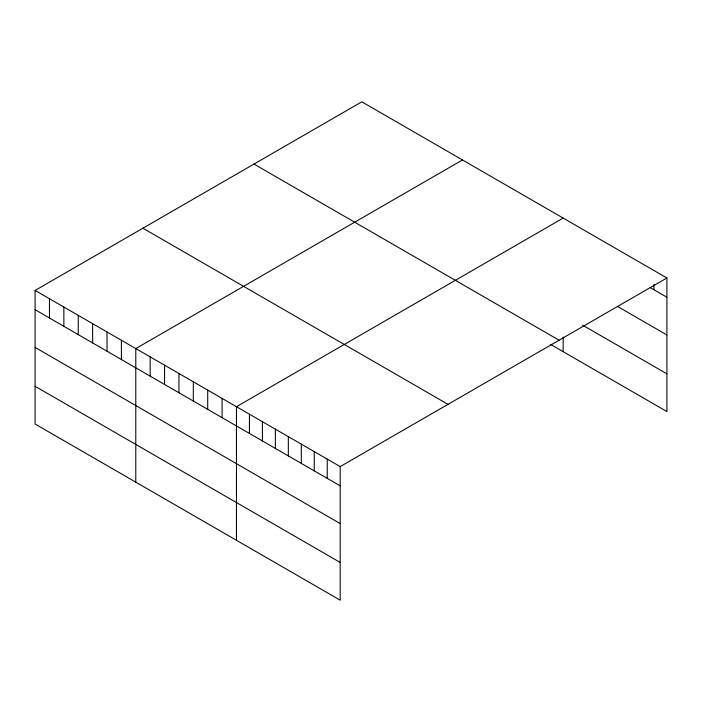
<?xml version="1.0" encoding="UTF-8"?>
<svg xmlns="http://www.w3.org/2000/svg" width="702" height="702" viewBox="0 0 702 702"><rect width="100%" height="100%" fill="white"/><g stroke="black" fill="none" stroke-linecap="round" stroke-linejoin="round"><path stroke-width="1.05" d="M666.9 277.974L340.198 466.593L340.198 600.175L35.1 424.026L35.1 290.444L361.802 101.825L666.9 277.974L666.9 411.556L550.579 344.401M462.486 159.959L135.784 348.578L135.784 482.151M563.162 218.085L236.469 406.704L236.469 540.286M650.227 287.601L666.9 297.227M617.813 306.616L666.9 334.951M582.616 325.166L666.9 373.824M253.992 164.075L559.09 340.216M142.91 228.203L448.008 404.352M35.1 290.444L340.198 466.593M35.1 309.696L340.198 485.845M35.1 347.42L340.198 523.569M35.1 386.293L340.198 562.442M653.931 284.389L653.931 289.742M563.162 336.995L563.162 351.667M327.237 459.108L327.237 478.36M314.268 451.623L314.268 470.875M301.298 444.138L301.298 463.381M288.338 436.653L288.338 455.896M275.368 429.159L275.368 448.411M262.399 421.674L262.399 440.926M249.429 414.189L249.429 433.441M222.086 398.403L222.086 417.646M207.704 390.093L207.704 409.345M193.313 381.791L193.313 401.044M178.931 373.49L178.931 392.734M164.549 365.18L164.549 384.433M150.167 356.879L150.167 376.132M121.402 340.268L121.402 359.521M107.02 331.967L107.02 351.219M92.638 323.666L92.638 342.909M78.247 315.356L78.247 334.608M63.864 307.055L63.864 326.307M49.482 298.754L49.482 317.997"/></g></svg>
